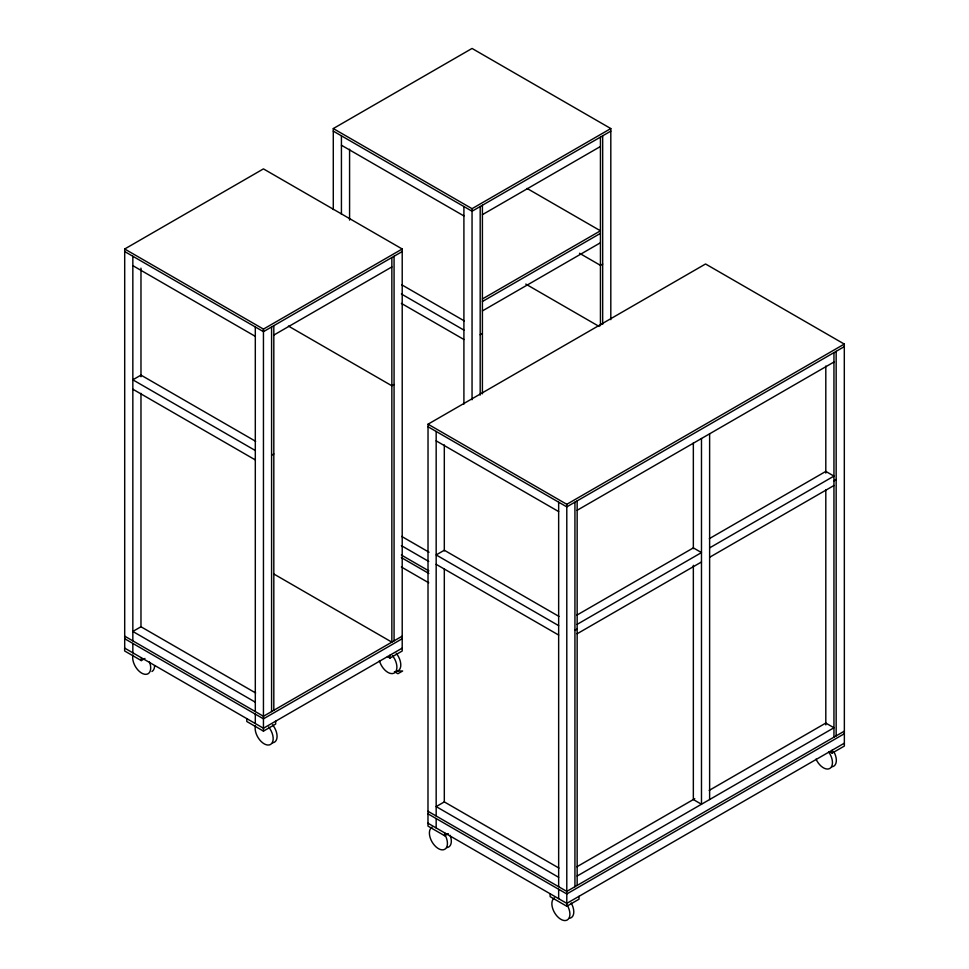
<?xml version="1.0" encoding="UTF-8"?>
<svg xmlns="http://www.w3.org/2000/svg" width="969" height="969" viewBox="0 0 969 969"><rect width="100%" height="100%" fill="white"/><g stroke="black" fill="none" stroke-linecap="round" stroke-linejoin="round"><path stroke-width="1.45" d="M124.698 648.128L124.698 248.997L263.447 168.885L402.208 248.997L402.208 651.011L389.998 658.06L387.43 656.582M333.288 209.558L333.288 128.562L472.048 48.45L610.809 128.562L610.809 319.661M124.698 248.997L263.447 329.109L402.208 248.997M333.288 128.562L472.048 208.674L610.809 128.562M402.208 251.552L263.447 331.664L124.698 251.552M610.809 131.13L472.048 211.23L333.288 131.13M273.815 335.08L391.851 266.935M482.405 214.658L600.441 146.501M482.405 298.949L600.441 230.804L527.075 188.446M482.405 301.516L600.441 233.359M482.405 310.916L600.441 242.759M271.586 455.212L273.815 453.94M394.068 384.511L391.851 385.783L288.435 326.081M480.188 334.789L482.405 333.506M602.67 264.077L600.441 265.361L579.498 253.26M448.296 833.606L444.638 835.726L427.983 826.109L428.032 424.192L705.553 263.98L844.302 344.08L844.362 746.057L832.153 753.107L829.585 751.629M402.208 648.128L263.447 728.24L124.638 648.091L124.638 650.974L141.292 660.592L144.95 658.472M428.032 424.192L566.792 504.304L844.302 344.08M844.302 346.648L566.792 506.872L428.032 426.76M577.149 510.288L833.946 362.031M402.208 636.161L263.447 716.273L124.698 636.161M402.208 638.728L263.447 718.841L124.698 638.728M246.804 718.623L246.804 721.505L263.447 731.123L275.656 724.073L275.656 721.19M576.87 615.133L693.344 547.885L701.483 552.584L577.149 624.363M709.332 538.655L825.806 471.406L833.946 476.106L709.623 547.885M574.932 630.347L577.149 629.063M833.946 480.806L836.162 479.522M577.149 633.762L701.483 561.984M709.623 557.284L833.946 485.505M576.87 866.783L694.785 798.71M709.199 790.389L825.806 723.068L833.946 727.767L577.149 876.024M844.302 731.183L566.792 891.407L428.032 811.295M844.302 733.751L566.792 893.963L428.032 813.863M844.362 743.175L566.792 903.374L427.983 823.226M550.138 893.757L550.138 896.64L566.792 906.257L579.002 899.208L579.002 896.313M397.266 670.996L402.632 670.996L397.932 673.709L394.407 671.674M341.427 145.229L463.909 215.93M525.767 284.087L599.133 326.444M401.687 284.765L464.236 320.872M401.372 293.982L463.909 330.09M401.372 303.382L463.909 339.489M132.838 265.651L255.307 336.364M436.171 440.859L558.653 511.571M255.634 441.307L140.977 375.112L132.838 379.812L255.307 450.512M558.98 616.429L444.311 550.235L436.171 554.934L558.653 625.647M401.687 536.426L429.049 552.221M132.838 389.211L255.307 459.912M436.171 564.333L558.653 635.046M401.372 545.632L428.734 561.426M401.36 555.031L428.855 570.898M401.36 557.599L428.855 573.466M401.372 566.998L428.734 582.793M274.033 574.12L391.851 642.144L391.851 257.536M255.634 692.956L140.977 626.761L132.838 631.461L255.307 702.174M558.98 868.091L444.311 801.896L436.171 806.596L558.653 877.308M836.162 351.347L836.162 735.883M833.946 352.631L833.946 737.167M832.153 750.224L832.153 753.107M825.806 366.028L825.806 473.09M825.806 489.684L825.806 724.921M709.623 433.809L709.623 799.546M701.483 438.509L701.483 804.246L693.344 799.546L693.344 565.29M693.344 442.881L693.344 548.672M602.67 135.83L602.67 324.397M600.441 137.101L600.441 325.669M577.149 500.888L577.149 885.424M574.932 502.172L574.932 886.708M566.792 504.304L566.792 906.257M558.653 502.172L558.653 886.708M558.653 889.263L558.653 898.663M482.405 205.258L482.405 393.826M480.188 206.53L480.188 395.098M472.048 208.674L472.048 399.761M463.909 206.53L463.909 404.121M444.638 832.843L444.638 835.726M444.311 444.928L444.311 550.901M444.311 569.069L444.311 802.211M436.171 431.459L436.171 815.995M436.171 818.563L436.171 827.962M394.068 256.252L394.068 640.86M389.998 655.177L389.998 658.06M349.579 149.226L349.579 220.108M341.427 135.83L341.427 214.258M273.815 325.681L273.815 710.289M271.586 326.965L271.586 711.573M263.447 329.109L263.447 731.123M255.307 326.965L255.307 711.573M255.307 714.141L255.307 723.54M141.292 657.709L141.292 660.592M140.977 268.147L140.977 376.747M140.977 393.329L140.977 627.113M132.838 256.252L132.838 640.86M132.838 643.428L132.838 652.827M567.265 905.24A12.754 7.364 60 0 1 567.265 919.969A12.754 7.364 60 0 1 554.51 912.604A12.754 7.364 60 0 1 554.51 897.875M571.153 902.999A12.754 7.364 60 0 1 569.288 918.309M828.604 751.859A12.754 7.364 60 0 1 829.815 768.453A12.754 7.364 60 0 1 816.043 759.115M833.703 751.484A12.754 7.364 60 0 1 831.826 766.794M444.795 834.539A12.754 7.364 60 0 1 444.795 849.268A12.754 7.364 60 0 1 432.041 841.904A12.754 7.364 60 0 1 432.041 827.175M450.113 835.278A12.754 7.364 60 0 1 446.806 847.596M154.58 665.667A12.754 7.364 60 0 1 151.939 671.505M149.492 662.009A12.754 7.364 60 0 1 142.855 673.709A12.754 7.364 60 0 1 132.971 654.983M272.555 724.751A12.754 7.364 60 0 1 272.555 742.799M268.667 726.992A12.754 7.364 60 0 1 272.325 742.533A12.754 7.364 60 0 1 261.073 741.418A12.754 7.364 60 0 1 255.441 725.684M396.285 653.324A12.754 7.364 60 0 1 396.285 671.36M392.397 655.565A12.754 7.364 60 0 1 393.68 673.298A12.754 7.364 60 0 1 379.412 660.64"/></g></svg>
